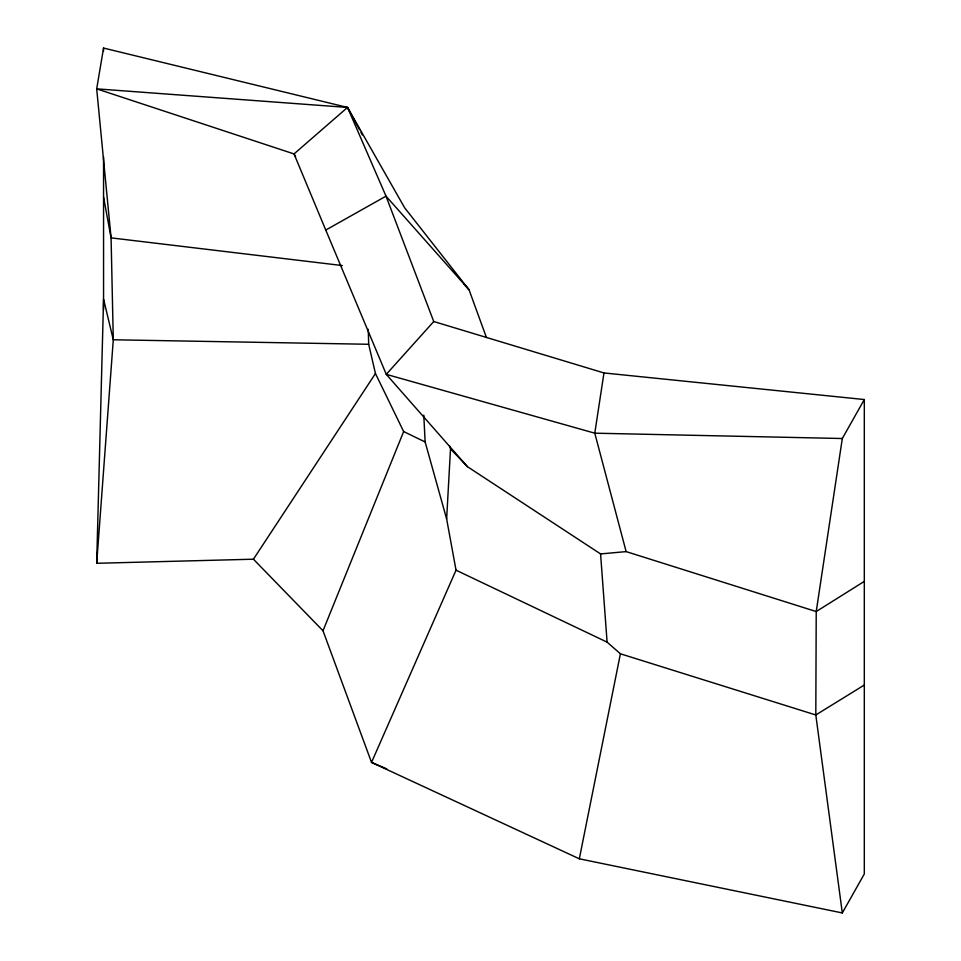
<?xml version="1.0" encoding="UTF-8"?>
<svg xmlns="http://www.w3.org/2000/svg" width="961" height="961" viewBox="0 0 961 961"><rect width="100%" height="100%" fill="white"/><g stroke="black" fill="none" stroke-linecap="round" stroke-linejoin="round"><path stroke-width="1.44" d="M386.73 768.836L371.523 762.409L323.004 630.776L253.428 559.206L96.689 563.29L113.29 339.774L111.08 237.872L96.689 88.856L103.56 48.05L347.522 107.44L386.01 196.152L433.747 321.527L603.976 372.952L864.311 399.536L864.311 873.969L842.317 912.95L579.327 858.81L371.523 762.409L456.031 570.185L446.637 518.988L450.517 448.799L449.532 445.988M864.311 399.536L842.317 438.516L816.225 611.556L815.805 714.972L842.317 912.95M603.976 372.952L594.775 433.183L626.14 551.602L816.225 611.556L864.311 581.381M97.421 558.918L96.689 563.29L103.56 299.159L113.29 339.774L368.688 344.278L375.451 373.517L403.656 431.561L425.134 441.952L446.637 518.988M579.327 858.81L620.41 653.792L607.1 642.14L456.031 570.185M323.004 630.776L403.656 431.561M253.428 559.206L375.451 373.517M433.747 321.527L386.274 374.346L467.418 466.662L600.577 553.932L626.14 551.602M864.311 685.025L815.805 714.972L620.41 653.792M842.317 438.516L594.775 433.183L386.274 374.346L325.767 230.063L386.01 196.152L469.04 289.754L486.434 337.527M342.344 265.56L111.08 237.872L103.56 197.101M450.517 448.799L467.418 466.662M464.115 284.132L469.04 289.754L404.677 207.828L347.522 107.44L96.689 88.856L294.03 153.928L295.592 156.463M359.522 129.675L347.522 107.44L294.03 153.928L325.767 230.063M360.928 132.294L362.333 134.912M600.577 553.932L607.1 642.14M423.777 415.128L425.134 441.952M368.255 329.287L368.688 344.278M103.56 48.05L103.56 51.029M103.56 156.859L103.56 309.646"/></g></svg>
